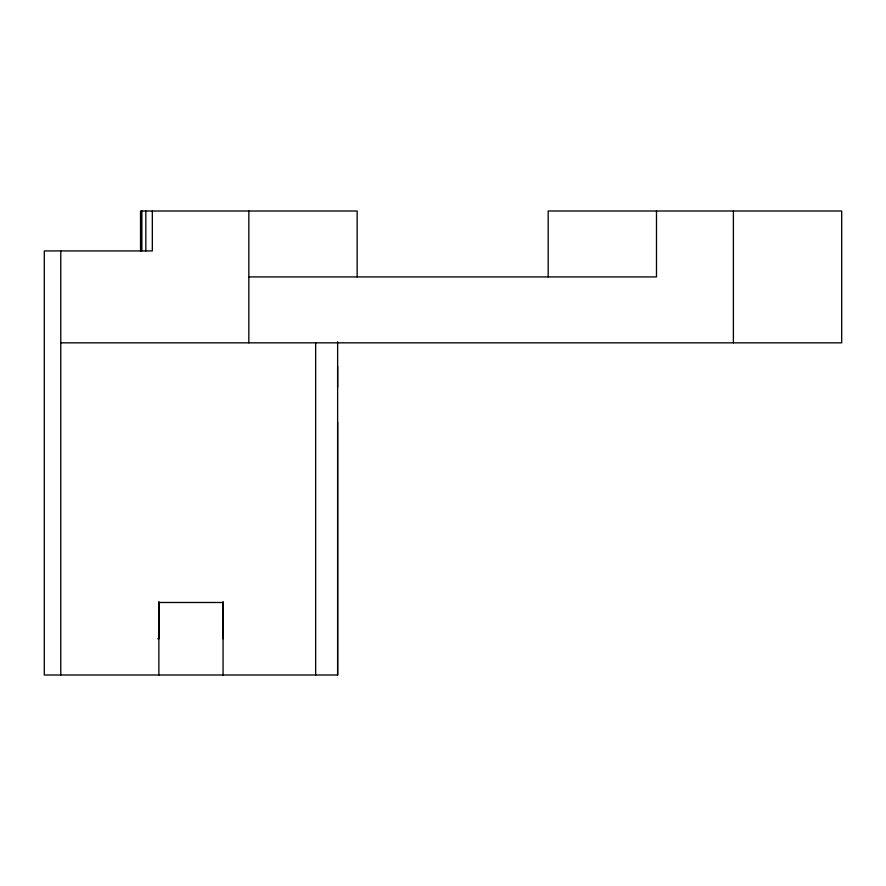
<?xml version="1.0" encoding="UTF-8"?>
<svg xmlns="http://www.w3.org/2000/svg" width="886" height="886" viewBox="0 0 886 886"><rect width="100%" height="100%" fill="white"/><g stroke="black" fill="none" stroke-linecap="round" stroke-linejoin="round"><path stroke-width="1.33" d="M140.531 250.926L140.531 211.001L357.147 211.001L357.147 276.919M141.86 250.926L141.86 211.001M145.836 250.926L145.836 211.001M152.337 211.001L152.337 250.926L44.3 250.926L44.3 674.999L337.632 674.999L337.632 341.763M158.871 674.999L158.871 602.491L223.062 602.491L223.062 674.999M248.833 342.838L248.833 211.001M337.632 674.999L337.632 422.19M337.632 387.282L337.632 366.283M248.833 276.919L656.493 276.919L656.493 211.001M60.78 342.838L841.7 342.838L841.7 211.001L548.179 211.001L548.179 276.919M157.808 638.751L158.561 638.751M733.398 211.001L733.398 342.838M315.66 342.838L315.66 674.999M223.062 601.516L223.062 638.751M158.871 601.516L158.871 638.751M60.78 250.926L60.78 674.999"/></g></svg>
